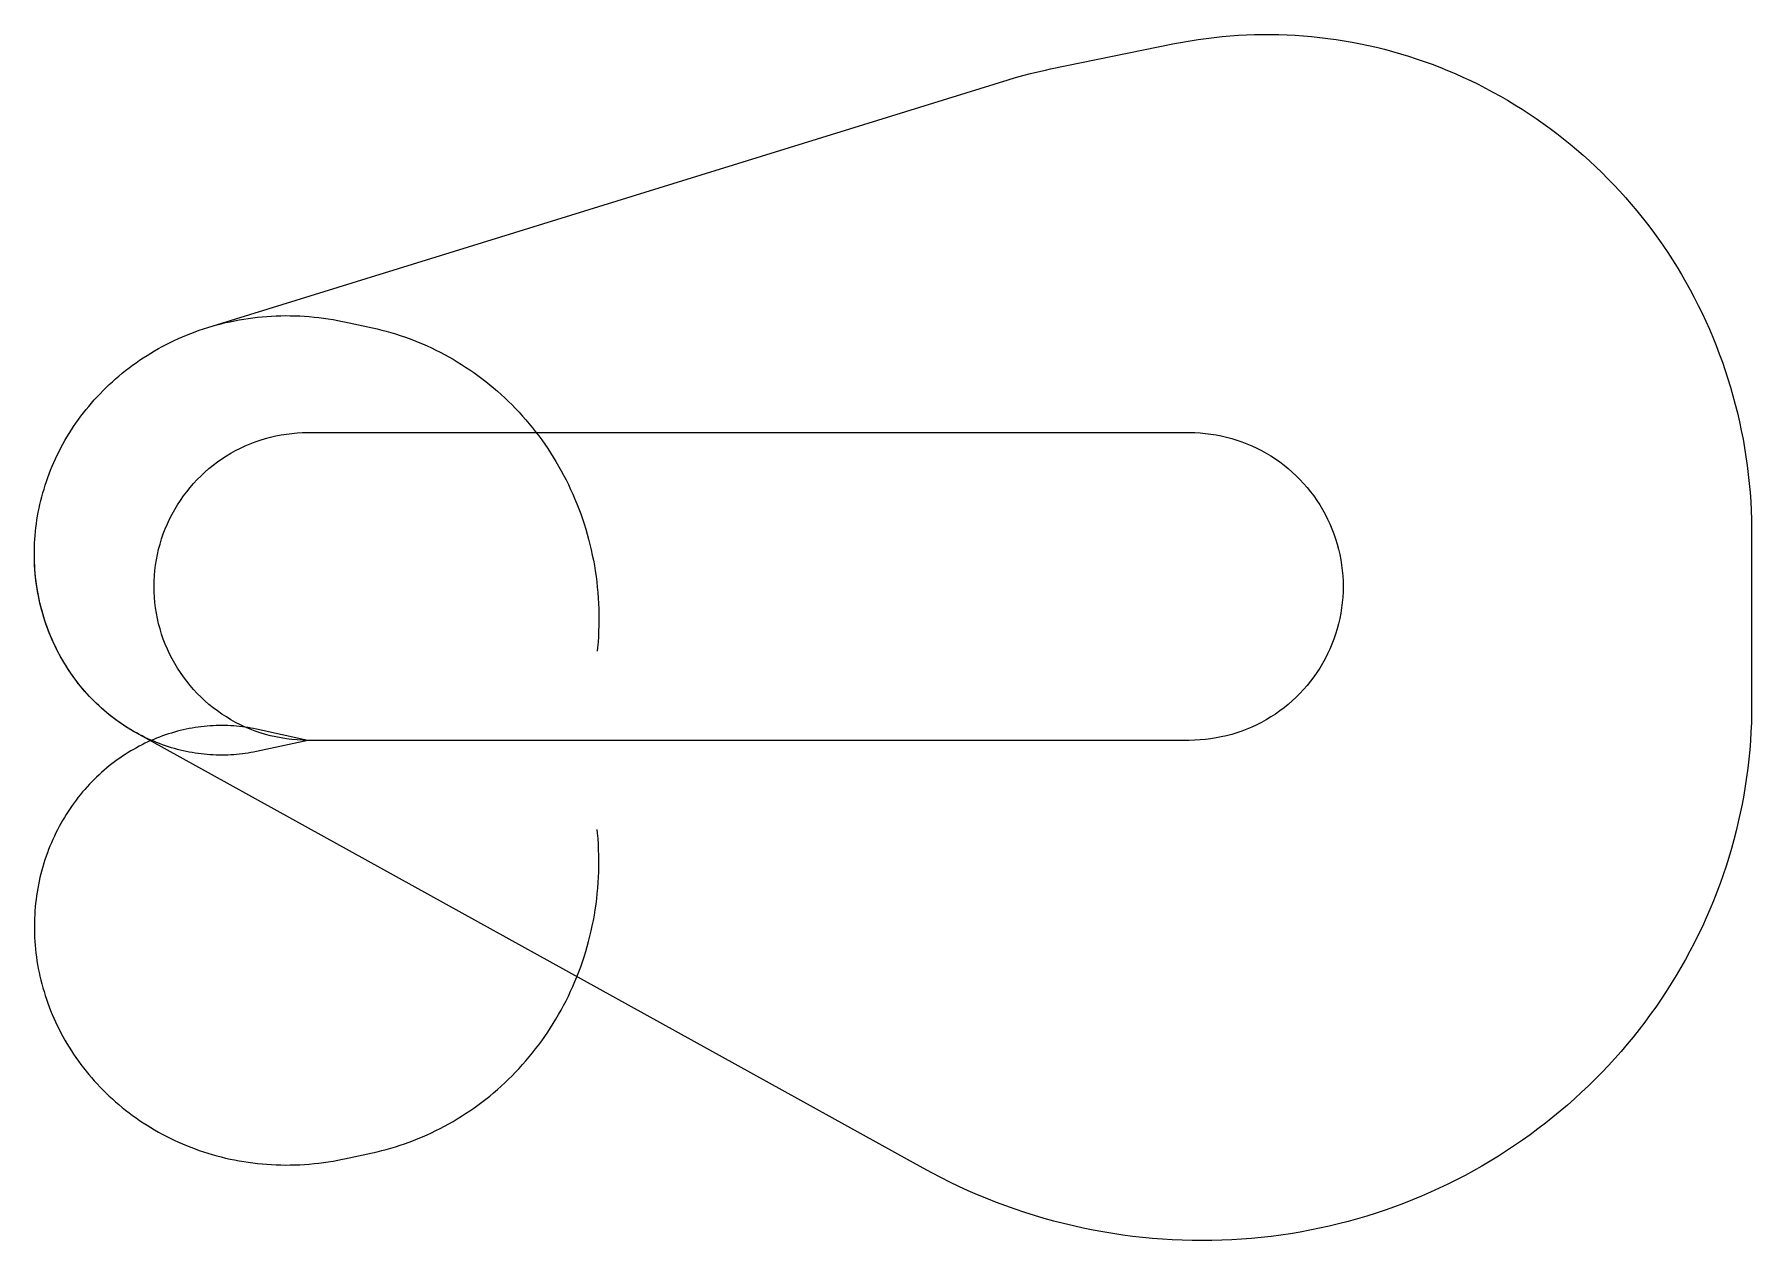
# Model space of a CAD drawing. Header units: metres. Extents: x -8025 to 42357, y -14672 to 20704.
import ezdxf

# ---------------------------------------------------------------- set-up
doc = ezdxf.new("R2010")
doc.units = ezdxf.units.M

msp = doc.modelspace()

# ---------------------------------------------------------------- linework, layer by layer
at = {"layer": 'NorminalTrack', "color": 1}
msp.add_lwpolyline([(0, 0), (0, 0), (-158, 3), (-315, 11), (-472, 25), (-628, 44), (-784, 69), (-938, 99), (-1092, 134), (-1244, 175), (-1395, 221), (-1544, 272), (-1691, 329), (-1836, 390), (-1978, 457), (-2119, 528), (-2257, 605), (-2392, 686), (-2524, 772), (-2653, 862), (-2778, 957), (-2901, 1056), (-3020, 1159), (-3135, 1267), (-3246, 1378), (-3354, 1493), (-3457, 1612), (-3556, 1735), (-3651, 1860), (-3741, 1989), (-3827, 2121), (-3908, 2257), (-3985, 2394), (-4056, 2535), (-4123, 2677), (-4184, 2822), (-4241, 2969), (-4292, 3118), (-4338, 3269), (-4379, 3421), (-4414, 3575), (-4444, 3729), (-4469, 3885), (-4488, 4041), (-4502, 4198), (-4510, 4356), (-4513, 4513), (-4510, 4671), (-4502, 4828), (-4488, 4985), (-4469, 5141), (-4444, 5297), (-4414, 5451), (-4379, 5605), (-4338, 5757), (-4292, 5908), (-4241, 6057), (-4184, 6204), (-4123, 6349), (-4056, 6491), (-3985, 6632), (-3908, 6770), (-3827, 6905), (-3741, 7037), (-3651, 7166), (-3556, 7292), (-3457, 7414), (-3354, 7533), (-3246, 7648), (-3135, 7759), (-3020, 7867), (-2901, 7970), (-2778, 8069), (-2653, 8164), (-2524, 8254), (-2392, 8340), (-2257, 8421), (-2119, 8498), (-1978, 8569), (-1836, 8636), (-1691, 8697), (-1544, 8754), (-1395, 8805), (-1244, 8851), (-1092, 8892), (-938, 8927), (-784, 8957), (-628, 8982), (-472, 9001), (-315, 9015), (-158, 9023), (0, 9026), (0, 9026), (25859, 9026), (25859, 9026), (26017, 9023), (26174, 9015), (26331, 9001), (26487, 8982), (26643, 8957), (26797, 8927), (26951, 8892), (27103, 8851), (27254, 8805), (27403, 8754), (27550, 8697), (27695, 8636), (27837, 8569), (27978, 8498), (28116, 8421), (28251, 8340), (28383, 8254), (28512, 8164), (28638, 8069), (28760, 7970), (28879, 7867), (28994, 7759), (29105, 7648), (29213, 7533), (29316, 7414), (29415, 7292), (29510, 7166), (29600, 7037), (29686, 6905), (29767, 6770), (29844, 6632), (29915, 6491), (29982, 6349), (30043, 6204), (30100, 6057), (30151, 5908), (30197, 5757), (30238, 5605), (30273, 5451), (30303, 5297), (30328, 5141), (30347, 4985), (30361, 4828), (30369, 4671), (30372, 4513), (30369, 4356), (30361, 4198), (30347, 4041), (30328, 3885), (30303, 3729), (30273, 3575), (30238, 3421), (30197, 3269), (30151, 3118), (30100, 2969), (30043, 2822), (29982, 2677), (29915, 2535), (29844, 2394), (29767, 2257), (29686, 2121), (29600, 1989), (29510, 1860), (29415, 1735), (29316, 1612), (29213, 1493), (29105, 1378), (28994, 1267), (28879, 1159), (28760, 1056), (28638, 957), (28512, 862), (28383, 772), (28251, 686), (28116, 605), (27978, 528), (27837, 457), (27695, 390), (27550, 329), (27403, 272), (27254, 221), (27103, 175), (26951, 134), (26797, 99), (26643, 69), (26487, 44), (26331, 25), (26174, 11), (26017, 3), (25859, 0), (0, 0)], dxfattribs=at)
at = {"layer": 'WindSpiral', "color": 5}
for points in [[(0, 0), (-1510, -326), (-1591, -343), (-1673, -358), (-1755, -372), (-1838, -385), (-1921, -396), (-2005, -406), (-2090, -415), (-2174, -422), (-2259, -427), (-2345, -431), (-2431, -434), (-2517, -435), (-2603, -434), (-2690, -432), (-2777, -429), (-2864, -424), (-2951, -417), (-3039, -409), (-3127, -399), (-3214, -388), (-3302, -375), (-3390, -361), (-3478, -345), (-3566, -327), (-3654, -308), (-3742, -287), (-3829, -265), (-3917, -241), (-4004, -215), (-4091, -188), (-4178, -159), (-4265, -129), (-4352, -97), (-4438, -63), (-4524, -28), (-4609, 9), (-4695, 47), (-4779, 87), (-4863, 129), (-4947, 172), (-5030, 217), (-5113, 264), (-5195, 312), (-5277, 361), (-5358, 412), (-5438, 465), (-5518, 519), (-5596, 575), (-5674, 633), (-5752, 692), (-5828, 752), (-5904, 814), (-5979, 877), (-6053, 942), (-6125, 1009), (-6197, 1076), (-6268, 1146), (-6338, 1217), (-6407, 1289), (-6475, 1362), (-6542, 1437), (-6608, 1514), (-6672, 1591), (-6735, 1670), (-6797, 1751), (-6858, 1832), (-6918, 1915), (-6976, 1999), (-7033, 2085), (-7089, 2172), (-7143, 2259), (-7196, 2348), (-7247, 2439), (-7297, 2530), (-7346, 2623), (-7393, 2716), (-7438, 2811), (-7482, 2906), (-7525, 3003), (-7566, 3101), (-7605, 3199), (-7642, 3299), (-7678, 3400), (-7713, 3501), (-7745, 3603), (-7776, 3706), (-7805, 3810), (-7833, 3915), (-7859, 4020), (-7882, 4127), (-7905, 4233), (-7925, 4341), (-7943, 4449), (-7960, 4558), (-7975, 4667), (-7988, 4777), (-7999, 4887), (-8008, 4998), (-8015, 5109), (-8020, 5220), (-8023, 5332), (-8025, 5445), (-8024, 5557), (-8022, 5670), (-8017, 5783), (-8010, 5896), (-8002, 6010), (-7991, 6123), (-7979, 6237), (-7964, 6351), (-7948, 6464), (-7929, 6578), (-7908, 6691), (-7886, 6805), (-7861, 6918), (-7834, 7032), (-7805, 7145), (-7774, 7257), (-7741, 7370), (-7706, 7482), (-7669, 7594), (-7630, 7705), (-7589, 7816), (-7546, 7927), (-7501, 8037), (-7454, 8146), (-7405, 8255), (-7353, 8364), (-7300, 8471), (-7245, 8578), (-7188, 8685), (-7128, 8790), (-7067, 8895), (-7004, 8999), (-6939, 9102), (-6872, 9204), (-6803, 9305), (-6732, 9405), (-6659, 9504), (-6584, 9602), (-6508, 9699), (-6429, 9795), (-6349, 9890), (-6267, 9983), (-6183, 10075), (-6097, 10166), (-6009, 10256), (-5920, 10344), (-5829, 10431), (-5736, 10517), (-5642, 10601), (-5546, 10684), (-5448, 10765), (-5348, 10845), (-5247, 10923), (-5145, 10999), (-5041, 11074), (-4935, 11147), (-4828, 11218), (-4719, 11288), (-4609, 11356), (-4497, 11422), (-4385, 11487), (-4270, 11549), (-4155, 11610), (-4038, 11669), (-3920, 11726), (-3800, 11780), (-3680, 11833), (-3558, 11884), (-3435, 11933), (-3311, 11980), (-3186, 12025), (-3060, 12068), (-2932, 12108), (-2932, 12108), (20544, 19370), (20761, 19435), (20979, 19497), (21199, 19554), (21419, 19608), (21641, 19658), (21789, 19689), (25425, 20431), (25656, 20476), (25888, 20517), (26121, 20554), (26355, 20587), (26590, 20616), (26826, 20641), (27062, 20661), (27299, 20678), (27536, 20691), (27774, 20699), (28013, 20703), (28251, 20704), (28490, 20699), (28729, 20691), (28968, 20679), (29208, 20662), (29447, 20641), (29686, 20616), (29925, 20587), (30164, 20554), (30402, 20516), (30640, 20474), (30877, 20428), (31114, 20378), (31350, 20324), (31586, 20265), (31821, 20202), (32054, 20135), (32287, 20064), (32519, 19989), (32750, 19910), (32980, 19826), (33209, 19738), (33436, 19647), (33662, 19551), (33886, 19451), (34109, 19347), (34330, 19240), (34550, 19128), (34768, 19012), (34984, 18892), (35198, 18769), (35411, 18641), (35621, 18510), (35829, 18375), (36035, 18236), (36239, 18094), (36441, 17947), (36640, 17797), (36837, 17644), (37031, 17486), (37223, 17326), (37412, 17161), (37599, 16994), (37783, 16822), (37964, 16648), (38142, 16470), (38317, 16289), (38489, 16104), (38658, 15917), (38824, 15726), (38987, 15532), (39146, 15335), (39303, 15135), (39456, 14933), (39605, 14727), (39751, 14518), (39894, 14307), (40033, 14093), (40169, 13877), (40301, 13657), (40429, 13436), (40553, 13212), (40674, 12985), (40790, 12756), (40903, 12525), (41012, 12292), (41117, 12056), (41218, 11819), (41315, 11579), (41408, 11338), (41497, 11094), (41581, 10849), (41661, 10602), (41738, 10354), (41809, 10104), (41877, 9852), (41940, 9600), (41999, 9345), (42053, 9090), (42103, 8833), (42149, 8575), (42190, 8316), (42227, 8056), (42259, 7796), (42287, 7534), (42310, 7272), (42328, 7009), (42342, 6745), (42351, 6481), (42356, 6217), (42357, 6077), (42357, 1043), (42355, 778), (42348, 513), (42336, 248), (42320, -17), (42299, -282), (42273, -548), (42243, -813), (42208, -1077), (42169, -1342), (42125, -1605), (42076, -1869), (42022, -2132), (41964, -2394), (41902, -2655), (41834, -2915), (41762, -3175), (41686, -3433), (41605, -3691), (41519, -3947), (41429, -4202), (41334, -4455), (41234, -4707), (41131, -4958), (41022, -5207), (40910, -5455), (40792, -5700), (40671, -5944), (40545, -6186), (40415, -6426), (40280, -6664), (40141, -6900), (39998, -7133), (39851, -7365), (39699, -7593), (39543, -7820), (39384, -8044), (39220, -8265), (39052, -8484), (38880, -8700), (38705, -8913), (38525, -9123), (38342, -9331), (38154, -9535), (37963, -9736), (37769, -9934), (37570, -10129), (37369, -10321), (37163, -10509), (36954, -10694), (36742, -10875), (36526, -11053), (36308, -11227), (36085, -11397), (35860, -11564), (35632, -11727), (35400, -11886), (35166, -12041), (34928, -12192), (34688, -12340), (34445, -12483), (34199, -12622), (33951, -12757), (33700, -12887), (33446, -13014), (33191, -13136), (32932, -13254), (32672, -13367), (32409, -13476), (32144, -13580), (31877, -13680), (31608, -13775), (31338, -13866), (31065, -13952), (30791, -14033), (30515, -14109), (30237, -14181), (29958, -14248), (29678, -14310), (29396, -14368), (29113, -14420), (28829, -14468), (28543, -14510), (28257, -14548), (27970, -14581), (27682, -14608), (27393, -14631), (27104, -14649), (26814, -14661), (26524, -14669), (26233, -14672), (25942, -14669), (25651, -14661), (25359, -14649), (25068, -14631), (24777, -14608), (24485, -14580), (24194, -14547), (23904, -14509), (23614, -14465), (23324, -14417), (23035, -14363), (22747, -14304), (22459, -14241), (22173, -14172), (21887, -14098), (21602, -14019), (21319, -13935), (21036, -13846), (20755, -13752), (20476, -13653), (20198, -13549), (19921, -13440), (19646, -13326), (19373, -13208), (19102, -13084), (18833, -12956), (18566, -12822), (18301, -12684), (18052, -12549), (-5042, 223), (-5124, 270), (-5206, 318), (-5288, 368), (-5369, 419), (-5449, 472), (-5528, 527), (-5607, 583), (-5685, 641), (-5762, 700), (-5839, 760), (-5914, 822), (-5989, 886), (-6063, 951), (-6135, 1018), (-6207, 1086), (-6278, 1155), (-6348, 1226), (-6417, 1299), (-6484, 1372), (-6551, 1448), (-6616, 1524), (-6681, 1602), (-6744, 1681), (-6806, 1762), (-6866, 1843), (-6926, 1927), (-6984, 2011), (-7041, 2097), (-7096, 2183), (-7150, 2271), (-7203, 2361), (-7254, 2451), (-7304, 2543), (-7352, 2635), (-7399, 2729), (-7444, 2824), (-7488, 2920), (-7530, 3016), (-7571, 3114), (-7610, 3213), (-7647, 3313), (-7683, 3413), (-7717, 3515), (-7750, 3617), (-7780, 3720), (-7809, 3824), (-7837, 3929), (-7862, 4035), (-7886, 4141), (-7907, 4248), (-7928, 4355), (-7946, 4464), (-7962, 4572), (-7977, 4682), (-7989, 4792), (-8000, 4902), (-8009, 5013), (-8016, 5124), (-8021, 5236), (-8024, 5348), (-8025, 5460), (-8025, 5466)], [(0, 0), (-1510, -326), (-1591, -343), (-1673, -358), (-1755, -372), (-1838, -385), (-1921, -396), (-2005, -406), (-2090, -415), (-2174, -422), (-2259, -427), (-2345, -431), (-2431, -434), (-2517, -435), (-2603, -434), (-2690, -432), (-2777, -429), (-2864, -424), (-2951, -417), (-3039, -409), (-3127, -399), (-3214, -388), (-3302, -375), (-3390, -361), (-3478, -345), (-3566, -327), (-3654, -308), (-3742, -287), (-3829, -265), (-3917, -241), (-4004, -215), (-4091, -188), (-4178, -159), (-4265, -129), (-4352, -97), (-4438, -63), (-4524, -28), (-4609, 9), (-4695, 47), (-4779, 87), (-4863, 129), (-4947, 172), (-5030, 217), (-5113, 264), (-5195, 312), (-5277, 361), (-5358, 412), (-5438, 465), (-5518, 519), (-5596, 575), (-5674, 633), (-5752, 692), (-5828, 752), (-5904, 814), (-5979, 877), (-6053, 942), (-6125, 1009), (-6197, 1076), (-6268, 1146), (-6338, 1217), (-6407, 1289), (-6475, 1362), (-6542, 1437), (-6608, 1514), (-6672, 1591), (-6735, 1670), (-6797, 1751), (-6858, 1832), (-6918, 1915), (-6976, 1999), (-7033, 2085), (-7089, 2172), (-7143, 2259), (-7196, 2348), (-7247, 2439), (-7297, 2530), (-7346, 2623), (-7393, 2716), (-7438, 2811), (-7482, 2906), (-7525, 3003), (-7566, 3101), (-7605, 3199), (-7642, 3299), (-7678, 3400), (-7713, 3501), (-7745, 3603), (-7776, 3706), (-7805, 3810), (-7833, 3915), (-7859, 4020), (-7882, 4127), (-7905, 4233), (-7925, 4341), (-7943, 4449), (-7960, 4558), (-7975, 4667), (-7988, 4777), (-7999, 4887), (-8008, 4998), (-8015, 5109), (-8020, 5220), (-8023, 5332), (-8025, 5445), (-8024, 5557), (-8022, 5670), (-8017, 5783), (-8010, 5896), (-8002, 6010), (-7991, 6123), (-7979, 6237), (-7964, 6351), (-7948, 6464), (-7929, 6578), (-7908, 6691), (-7886, 6805), (-7861, 6918), (-7834, 7032), (-7805, 7145), (-7774, 7257), (-7741, 7370), (-7706, 7482), (-7669, 7594), (-7630, 7705), (-7589, 7816), (-7546, 7927), (-7501, 8037), (-7454, 8146), (-7405, 8255), (-7353, 8364), (-7300, 8471), (-7245, 8578), (-7188, 8685), (-7128, 8790), (-7067, 8895), (-7004, 8999), (-6939, 9102), (-6872, 9204), (-6803, 9305), (-6732, 9405), (-6659, 9504), (-6584, 9602), (-6508, 9699), (-6429, 9795), (-6349, 9890), (-6267, 9983), (-6183, 10075), (-6097, 10166), (-6009, 10256), (-5920, 10344), (-5829, 10431), (-5736, 10517), (-5642, 10601), (-5546, 10684), (-5448, 10765), (-5348, 10845), (-5247, 10923), (-5145, 10999), (-5041, 11074), (-4935, 11147), (-4828, 11218), (-4719, 11288), (-4609, 11356), (-4497, 11422), (-4385, 11487), (-4270, 11549), (-4155, 11610), (-4038, 11669), (-3920, 11726), (-3800, 11780), (-3680, 11833), (-3558, 11884), (-3435, 11933), (-3311, 11980), (-3186, 12025), (-3060, 12068), (-2932, 12108), (-2804, 12146), (-2675, 12183), (-2545, 12217), (-2414, 12249), (-2283, 12278), (-2150, 12306), (-2017, 12331), (-1883, 12354), (-1749, 12374), (-1614, 12392), (-1478, 12408), (-1342, 12422), (-1205, 12433), (-1068, 12442), (-930, 12449), (-792, 12453), (-654, 12454), (-515, 12453), (-376, 12450), (-237, 12445), (-98, 12437), (42, 12426), (181, 12413), (321, 12398), (461, 12380), (600, 12359), (740, 12337), (879, 12311), (1018, 12283), (1071, 12272), (1894, 12094), (2030, 12064), (2165, 12031), (2301, 11995), (2435, 11957), (2570, 11917), (2704, 11874), (2837, 11829), (2970, 11782), (3102, 11732), (3234, 11679), (3365, 11625), (3495, 11568), (3625, 11508), (3753, 11446), (3881, 11382), (4008, 11315), (4135, 11246), (4260, 11175), (4384, 11101), (4507, 11025), (4629, 10947), (4750, 10866), (4869, 10783), (4988, 10698), (5105, 10611), (5221, 10522), (5335, 10430), (5448, 10336), (5560, 10240), (5670, 10142), (5779, 10042), (5886, 9939), (5991, 9835), (6095, 9729), (6197, 9620), (6298, 9510), (6396, 9398), (6493, 9283), (6589, 9167), (6682, 9049), (6773, 8929), (6863, 8808), (6950, 8684), (7035, 8559), (7119, 8432), (7200, 8303), (7279, 8173), (7356, 8041), (7431, 7908), (7504, 7773), (7575, 7636), (7643, 7498), (7709, 7359), (7772, 7218), (7834, 7076), (7892, 6933), (7949, 6788), (8003, 6642), (8055, 6495), (8104, 6346), (8150, 6197), (8194, 6046), (8236, 5895), (8275, 5742), (8311, 5589), (8345, 5435), (8376, 5279), (8404, 5123), (8430, 4967), (8453, 4809), (8473, 4651), (8491, 4492), (8505, 4333), (8517, 4173), (8527, 4013), (8533, 3852), (8537, 3691), (8538, 3530), (8536, 3368), (8531, 3206), (8523, 3044), (8513, 2881), (8500, 2719), (8490, 2618)], [(0, 0), (-1510, 326), (-1591, 343), (-1673, 358), (-1755, 372), (-1838, 385), (-1921, 396), (-2005, 406), (-2090, 415), (-2174, 422), (-2259, 427), (-2345, 431), (-2431, 434), (-2517, 435), (-2603, 434), (-2690, 432), (-2777, 429), (-2864, 424), (-2951, 417), (-3039, 409), (-3127, 399), (-3214, 388), (-3302, 375), (-3390, 361), (-3478, 345), (-3566, 327), (-3654, 308), (-3742, 287), (-3829, 265), (-3917, 241), (-4004, 215), (-4091, 188), (-4178, 159), (-4265, 129), (-4352, 97), (-4438, 63), (-4524, 28), (-4609, -9), (-4695, -47), (-4779, -87), (-4863, -129), (-4947, -172), (-5030, -217), (-5113, -264), (-5195, -312), (-5277, -361), (-5358, -412), (-5438, -465), (-5518, -519), (-5596, -575), (-5674, -633), (-5752, -692), (-5828, -752), (-5904, -814), (-5979, -877), (-6053, -942), (-6125, -1009), (-6197, -1076), (-6268, -1146), (-6338, -1217), (-6407, -1289), (-6475, -1362), (-6542, -1437), (-6608, -1514), (-6672, -1591), (-6735, -1670), (-6797, -1751), (-6858, -1832), (-6918, -1915), (-6976, -1999), (-7033, -2085), (-7089, -2172), (-7143, -2259), (-7196, -2348), (-7247, -2439), (-7297, -2530), (-7346, -2623), (-7393, -2716), (-7438, -2811), (-7482, -2906), (-7525, -3003), (-7566, -3101), (-7605, -3199), (-7642, -3299), (-7678, -3400), (-7713, -3501), (-7745, -3603), (-7776, -3706), (-7805, -3810), (-7833, -3915), (-7859, -4020), (-7882, -4127), (-7905, -4233), (-7925, -4341), (-7943, -4449), (-7960, -4558), (-7975, -4667), (-7988, -4777), (-7999, -4887), (-8008, -4998), (-8015, -5109), (-8020, -5220), (-8023, -5332), (-8025, -5445), (-8024, -5557), (-8022, -5670), (-8017, -5783), (-8010, -5896), (-8002, -6010), (-7991, -6123), (-7979, -6237), (-7964, -6351), (-7948, -6464), (-7929, -6578), (-7908, -6691), (-7886, -6805), (-7861, -6918), (-7834, -7032), (-7805, -7145), (-7774, -7257), (-7741, -7370), (-7706, -7482), (-7669, -7594), (-7630, -7705), (-7589, -7816), (-7546, -7927), (-7501, -8037), (-7454, -8146), (-7405, -8255), (-7353, -8364), (-7300, -8471), (-7245, -8578), (-7188, -8685), (-7128, -8790), (-7067, -8895), (-7004, -8999), (-6939, -9102), (-6872, -9204), (-6803, -9305), (-6732, -9405), (-6659, -9504), (-6584, -9602), (-6508, -9699), (-6429, -9795), (-6349, -9890), (-6267, -9983), (-6183, -10075), (-6097, -10166), (-6009, -10256), (-5920, -10344), (-5829, -10431), (-5736, -10517), (-5642, -10601), (-5546, -10684), (-5448, -10765), (-5348, -10845), (-5247, -10923), (-5145, -10999), (-5041, -11074), (-4935, -11147), (-4828, -11218), (-4719, -11288), (-4609, -11356), (-4497, -11422), (-4385, -11487), (-4270, -11549), (-4155, -11610), (-4038, -11669), (-3920, -11726), (-3800, -11780), (-3680, -11833), (-3558, -11884), (-3435, -11933), (-3311, -11980), (-3186, -12025), (-3060, -12068), (-2932, -12108), (-2804, -12146), (-2675, -12183), (-2545, -12217), (-2414, -12249), (-2283, -12278), (-2150, -12306), (-2017, -12331), (-1883, -12354), (-1749, -12374), (-1614, -12392), (-1478, -12408), (-1342, -12422), (-1205, -12433), (-1068, -12442), (-930, -12449), (-792, -12453), (-654, -12454), (-515, -12453), (-376, -12450), (-237, -12445), (-98, -12437), (42, -12426), (181, -12413), (321, -12398), (461, -12380), (600, -12359), (740, -12337), (879, -12311), (1018, -12283), (1071, -12272), (1894, -12094), (2030, -12064), (2165, -12031), (2301, -11995), (2435, -11957), (2570, -11917), (2704, -11874), (2837, -11829), (2970, -11782), (3102, -11732), (3234, -11679), (3365, -11625), (3495, -11568), (3625, -11508), (3753, -11446), (3881, -11382), (4008, -11315), (4135, -11246), (4260, -11175), (4384, -11101), (4507, -11025), (4629, -10947), (4750, -10866), (4869, -10783), (4988, -10698), (5105, -10611), (5221, -10522), (5335, -10430), (5448, -10336), (5560, -10240), (5670, -10142), (5779, -10042), (5886, -9939), (5991, -9835), (6095, -9729), (6197, -9620), (6298, -9510), (6396, -9398), (6493, -9283), (6589, -9167), (6682, -9049), (6773, -8929), (6863, -8808), (6950, -8684), (7035, -8559), (7119, -8432), (7200, -8303), (7279, -8173), (7356, -8041), (7431, -7908), (7504, -7773), (7575, -7636), (7643, -7498), (7709, -7359), (7772, -7218), (7834, -7076), (7892, -6933), (7949, -6788), (8003, -6642), (8055, -6495), (8104, -6346), (8150, -6197), (8194, -6046), (8236, -5895), (8275, -5742), (8311, -5589), (8345, -5435), (8376, -5279), (8404, -5123), (8430, -4967), (8453, -4809), (8473, -4651), (8491, -4492), (8505, -4333), (8517, -4173), (8527, -4013), (8533, -3852), (8537, -3691), (8538, -3530), (8536, -3368), (8531, -3206), (8523, -3044), (8513, -2881), (8500, -2719), (8490, -2618)]]:
    msp.add_lwpolyline(points, dxfattribs=at)

doc.saveas('drawing.dxf')
